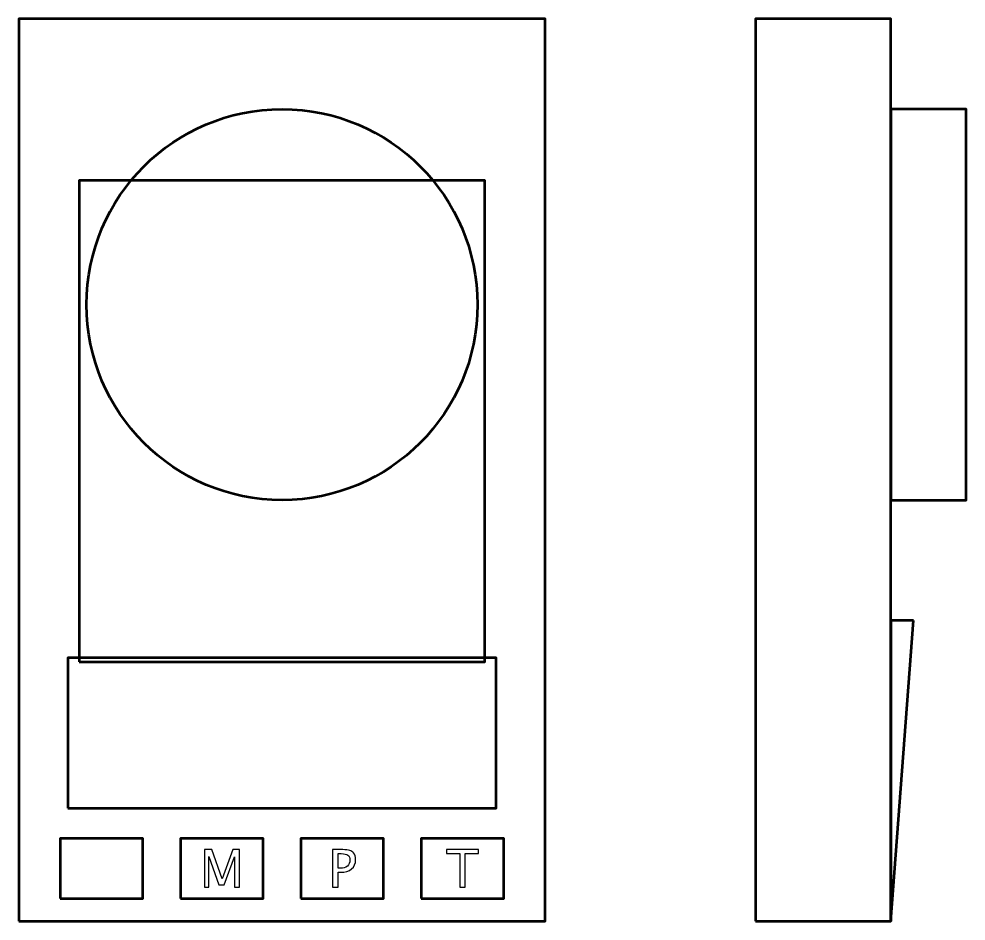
# Model space of a CAD drawing. Header units: centimetres. Extents: x -40.8 to 37.3, y -24.7 to 43.3.
# Drawn here: x -34.8 to -22.2, y 12 to 24 of the extents above; entities that cross this region are included whole.
import ezdxf

# ---------------------------------------------------------------- set-up
doc = ezdxf.new("R2010")
doc.units = ezdxf.units.CM
doc.header["$MEASUREMENT"] = 0
doc.layers.add('Layer 1', color=7, linetype='Continuous')

msp = doc.modelspace()

# ---------------------------------------------------------------- linework, layer by layer
at = {"layer": 'Layer 1', "lineweight": 53}
for points in [[(-34.8, 12), (-27.8, 12), (-27.8, 24), (-34.8, 24), (-34.8, 12)], [(-25, 12), (-23.2, 12), (-23.2, 24), (-25, 24), (-25, 12)], [(-23.2, 17.6), (-22.2, 17.6), (-22.2, 22.8), (-23.2, 22.8), (-23.2, 17.6)], [(-34.14999, 13.5), (-28.44999, 13.5), (-28.44999, 15.5), (-34.14999, 15.5), (-34.14999, 13.5)], [(-34.24993, 12.3), (-33.14993, 12.3), (-33.14993, 13.1), (-34.24993, 13.1), (-34.24993, 12.3)], [(-32.64993, 12.3), (-31.54993, 12.3), (-31.54993, 13.1), (-32.64993, 13.1), (-32.64993, 12.3)], [(-31.04993, 12.3), (-29.94993, 12.3), (-29.94993, 13.1), (-31.04993, 13.1), (-31.04993, 12.3)], [(-29.44993, 12.3), (-28.34993, 12.3), (-28.34993, 13.1), (-29.44993, 13.1), (-29.44993, 12.3)]]:
    msp.add_lwpolyline(points, close=True, dxfattribs=at)
at = {"layer": 'Layer 1', "color": 4, "lineweight": 53}
msp.add_lwpolyline([(-33.99999, 15.45), (-28.59999, 15.45), (-28.59999, 21.85), (-33.99999, 21.85), (-33.99999, 15.45)], close=True, dxfattribs=at)
at = {"layer": 'Layer 1', "lineweight": 53}
msp.add_ellipse((-31.29995, 20.20001), major_axis=(0, 2.6), ratio=1, dxfattribs=at)
msp.add_open_spline([(-22.9, 16), (-22.9, 16), (-23.2, 12), (-23.2, 12), (-23.2, 12), (-23.2, 12), (-23.2, 16), (-23.2, 16), (-23.2, 16), (-23.2, 16), (-22.9, 16), (-22.9, 16)], degree=3, knots=[0, 0, 0, 0, 0.25, 0.25, 0.25, 0.25, 0.5, 0.5, 0.5, 0.5, 1, 1, 1, 1], dxfattribs=at)
at = {"layer": 'Layer 1'}
for points, knots in [([(-32.33332, 12.45), (-32.33332, 12.45), (-32.33332, 12.95), (-32.33332, 12.95), (-32.33332, 12.95), (-32.33332, 12.95), (-32.23535, 12.95), (-32.23535, 12.95), (-32.23535, 12.95), (-32.23535, 12.95), (-32.09693, 12.56284), (-32.09693, 12.56284), (-32.09693, 12.56284), (-32.09693, 12.56284), (-31.95447, 12.95), (-31.95447, 12.95), (-31.95447, 12.95), (-31.95447, 12.95), (-31.86652, 12.95), (-31.86652, 12.95), (-31.86652, 12.95), (-31.86652, 12.95), (-31.86652, 12.45), (-31.86652, 12.45), (-31.86652, 12.45), (-31.86652, 12.45), (-31.93291, 12.45), (-31.93291, 12.45), (-31.93291, 12.45), (-31.93291, 12.45), (-31.93291, 12.85641), (-31.93291, 12.85641), (-31.93291, 12.85641), (-31.93291, 12.85641), (-32.07065, 12.48319), (-32.07065, 12.48319), (-32.07065, 12.48319), (-32.07065, 12.48319), (-32.139, 12.48319), (-32.139, 12.48319), (-32.139, 12.48319), (-32.139, 12.48319), (-32.27247, 12.85744), (-32.27247, 12.85744), (-32.27247, 12.85744), (-32.27247, 12.85744), (-32.27247, 12.45), (-32.27247, 12.45), (-32.27247, 12.45), (-32.27247, 12.45), (-32.33332, 12.45), (-32.33332, 12.45)], [0, 0, 0, 0, 0.07142857, 0.07142857, 0.07142857, 0.07142857, 0.14285714, 0.14285714, 0.14285714, 0.14285714, 0.21428571, 0.21428571, 0.21428571, 0.21428571, 0.28571429, 0.28571429, 0.28571429, 0.28571429, 0.35714286, 0.35714286, 0.35714286, 0.35714286, 0.42857143, 0.42857143, 0.42857143, 0.42857143, 0.5, 0.5, 0.5, 0.5, 0.57142857, 0.57142857, 0.57142857, 0.57142857, 0.64285714, 0.64285714, 0.64285714, 0.64285714, 0.71428571, 0.71428571, 0.71428571, 0.71428571, 0.78571429, 0.78571429, 0.78571429, 0.78571429, 0.85714286, 0.85714286, 0.85714286, 0.85714286, 1, 1, 1, 1]), ([(-30.62659, 12.45), (-30.62659, 12.45), (-30.62659, 12.95), (-30.62659, 12.95), (-30.62659, 12.95), (-30.62659, 12.95), (-30.49047, 12.95), (-30.49047, 12.95), (-30.49047, 12.95), (-30.45128, 12.95), (-30.42109, 12.94677), (-30.39976, 12.94032), (-30.39976, 12.94032), (-30.37856, 12.93398), (-30.36115, 12.92257), (-30.34755, 12.90643), (-30.34755, 12.90643), (-30.3298, 12.88499), (-30.32093, 12.85583), (-30.32093, 12.81883), (-30.32093, 12.81883), (-30.32093, 12.7657), (-30.33891, 12.72397), (-30.37475, 12.69377), (-30.37475, 12.69377), (-30.4106, 12.66358), (-30.46039, 12.64848), (-30.52413, 12.64848), (-30.52413, 12.64848), (-30.52413, 12.64848), (-30.55536, 12.64848), (-30.55536, 12.64848), (-30.55536, 12.64848), (-30.55536, 12.64848), (-30.55536, 12.45), (-30.55536, 12.45), (-30.55536, 12.45), (-30.55536, 12.45), (-30.62659, 12.45), (-30.62659, 12.45)], [0, 0, 0, 0, 0.09090909, 0.09090909, 0.09090909, 0.09090909, 0.18181818, 0.18181818, 0.18181818, 0.18181818, 0.27272727, 0.27272727, 0.27272727, 0.27272727, 0.36363636, 0.36363636, 0.36363636, 0.36363636, 0.45454545, 0.45454545, 0.45454545, 0.45454545, 0.54545455, 0.54545455, 0.54545455, 0.54545455, 0.63636364, 0.63636364, 0.63636364, 0.63636364, 0.72727273, 0.72727273, 0.72727273, 0.72727273, 0.81818182, 0.81818182, 0.81818182, 0.81818182, 1, 1, 1, 1]), ([(-30.55536, 12.70173), (-30.55536, 12.70173), (-30.52701, 12.70173), (-30.52701, 12.70173), (-30.52701, 12.70173), (-30.48529, 12.70173), (-30.45313, 12.71141), (-30.43042, 12.73089), (-30.43042, 12.73089), (-30.40772, 12.75025), (-30.39631, 12.7778), (-30.39631, 12.81341), (-30.39631, 12.81341), (-30.39631, 12.84327), (-30.4053, 12.86459), (-30.42316, 12.8775), (-30.42316, 12.8775), (-30.44114, 12.89029), (-30.47088, 12.89675), (-30.51226, 12.89675), (-30.51226, 12.89675), (-30.51226, 12.89675), (-30.55536, 12.89675), (-30.55536, 12.89675), (-30.55536, 12.89675), (-30.55536, 12.89675), (-30.55536, 12.70173), (-30.55536, 12.70173)], [0, 0, 0, 0, 0.125, 0.125, 0.125, 0.125, 0.25, 0.25, 0.25, 0.25, 0.375, 0.375, 0.375, 0.375, 0.5, 0.5, 0.5, 0.5, 0.625, 0.625, 0.625, 0.625, 0.75, 0.75, 0.75, 0.75, 1, 1, 1, 1]), ([(-28.9352, 12.45), (-28.9352, 12.45), (-28.9352, 12.89675), (-28.9352, 12.89675), (-28.9352, 12.89675), (-28.9352, 12.89675), (-29.11224, 12.89675), (-29.11224, 12.89675), (-29.11224, 12.89675), (-29.11224, 12.89675), (-29.11224, 12.95), (-29.11224, 12.95), (-29.11224, 12.95), (-29.11224, 12.95), (-28.68693, 12.95), (-28.68693, 12.95), (-28.68693, 12.95), (-28.68693, 12.95), (-28.68693, 12.89675), (-28.68693, 12.89675), (-28.68693, 12.89675), (-28.68693, 12.89675), (-28.86397, 12.89675), (-28.86397, 12.89675), (-28.86397, 12.89675), (-28.86397, 12.89675), (-28.86397, 12.45), (-28.86397, 12.45), (-28.86397, 12.45), (-28.86397, 12.45), (-28.9352, 12.45), (-28.9352, 12.45)], [0, 0, 0, 0, 0.11111111, 0.11111111, 0.11111111, 0.11111111, 0.22222222, 0.22222222, 0.22222222, 0.22222222, 0.33333333, 0.33333333, 0.33333333, 0.33333333, 0.44444444, 0.44444444, 0.44444444, 0.44444444, 0.55555556, 0.55555556, 0.55555556, 0.55555556, 0.66666667, 0.66666667, 0.66666667, 0.66666667, 0.77777778, 0.77777778, 0.77777778, 0.77777778, 1, 1, 1, 1])]:
    msp.add_open_spline(points, degree=3, knots=knots, dxfattribs=at)

doc.saveas('drawing.dxf')
